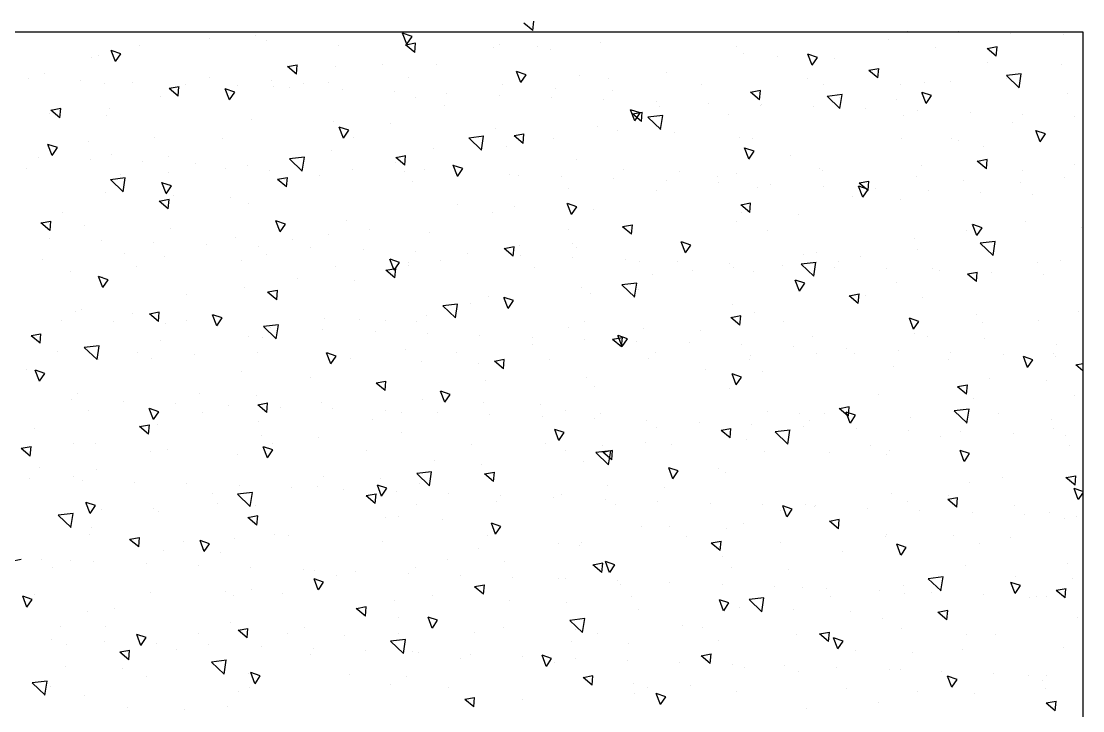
# Model space of a CAD drawing. Header units: metres. Extents: x 531689 to 532245, y 2673919 to 2674172.
# Drawn here: x 532012.807 to 532013.664, y 2674033.327 to 2674033.885 of the extents above; entities that cross this region are included whole.
import ezdxf

# ---------------------------------------------------------------- set-up
doc = ezdxf.new("R2010")
doc.units = ezdxf.units.M
doc.header["$MEASUREMENT"] = 0
doc.layers.add('IDT', color=7, linetype='Continuous')

# ---------------------------------------------------------------- blocks, each defined once
blk = doc.blocks.new('IDT')
at = {"layer": 'IDT', "color": 8}
for p, q in [((27.26703, 16.38292), (27.26703, 17.48292)), ((28.76703, 16.38292), (27.26703, 16.38292))]:
    blk.add_line(p, q, dxfattribs=at)
at = {"layer": 'IDT', "color": 8, "linetype": 'Continuous'}
for p, q in [((27.28853, 16.92397), (27.29649, 16.92544)), ((27.28923, 16.93141), (27.28856, 16.92381)), ((27.28923, 16.93141), (27.29653, 16.92528)), ((27.43168, 16.92476), (27.43168, 16.92476)), ((27.48992, 16.92959), (27.48992, 16.92959)), ((27.60816, 16.92646), (27.6039, 16.92014)), ((27.60821, 16.92644), (27.61162, 16.91755)), ((27.7589, 16.92842), (27.75823, 16.92083)), ((27.7589, 16.92842), (27.7662, 16.9223)), ((27.95808, 16.92815), (27.95808, 16.92815)), ((27.99243, 16.93038), (27.99243, 16.93038)), ((28.03833, 16.92876), (28.03833, 16.92876)), ((27.35439, 16.91782), (27.35439, 16.91782)), ((27.4003, 16.9162), (27.4003, 16.9162)), ((27.6039, 16.92014), (27.61158, 16.91757)), ((27.62889, 16.91782), (27.62889, 16.91782)), ((27.71929, 16.92264), (27.71929, 16.92264)), ((27.75821, 16.92098), (27.76617, 16.92245)), ((28.07334, 16.91917), (28.07334, 16.91917)), ((28.10524, 16.91883), (28.10349, 16.90753)), ((28.10519, 16.9188), (28.1155, 16.90891)), ((27.29697, 16.91381), (27.29697, 16.91381)), ((27.37284, 16.91246), (27.36858, 16.90614)), ((27.37289, 16.91243), (27.3763, 16.90354)), ((27.45779, 16.91343), (27.45779, 16.91343)), ((27.54694, 16.91578), (27.54694, 16.91578)), ((27.58377, 16.91087), (27.58377, 16.91087)), ((27.61861, 16.91306), (27.61861, 16.91306)), ((27.62967, 16.90925), (27.62967, 16.90925)), ((27.66337, 16.9108), (27.66271, 16.90321)), ((27.66337, 16.9108), (27.67067, 16.90468)), ((27.77943, 16.91269), (27.77943, 16.91269)), ((27.82577, 16.91035), (27.82577, 16.91035)), ((27.93558, 16.90957), (27.93132, 16.90325)), ((27.93563, 16.90954), (27.93904, 16.90065)), ((27.94025, 16.91231), (27.94025, 16.91231)), ((27.94867, 16.91569), (27.94867, 16.91569)), ((28.10107, 16.91194), (28.10107, 16.91194)), ((28.10343, 16.90754), (28.11549, 16.90894)), ((27.29654, 16.903), (27.29654, 16.903)), ((27.29937, 16.90696), (27.29937, 16.90696)), ((27.31064, 16.90313), (27.31064, 16.90313)), ((27.33882, 16.90146), (27.33882, 16.90146)), ((27.36858, 16.90614), (27.37626, 16.90356)), ((27.3811, 16.89991), (27.3811, 16.89991)), ((27.49658, 16.90002), (27.49658, 16.90002)), ((27.66268, 16.90336), (27.67064, 16.90483)), ((27.81314, 16.90392), (27.81314, 16.90392)), ((27.85905, 16.9023), (27.85905, 16.9023)), ((27.93132, 16.90325), (27.93899, 16.90067)), ((27.94102, 16.90137), (27.94102, 16.90137)), ((27.9605, 16.90199), (27.95875, 16.89069)), ((27.96045, 16.90197), (27.97076, 16.89207)), ((28.02298, 16.90342), (28.02298, 16.90342)), ((27.41462, 16.89798), (27.41462, 16.89798)), ((27.42338, 16.89837), (27.42338, 16.89837)), ((27.46565, 16.89682), (27.46565, 16.89682)), ((27.50793, 16.89528), (27.50793, 16.89528)), ((27.54001, 16.89618), (27.54001, 16.89618)), ((27.55021, 16.89373), (27.55021, 16.89373)), ((27.56784, 16.89318), (27.56718, 16.88559)), ((27.56784, 16.89318), (27.57514, 16.88706)), ((27.59249, 16.89219), (27.59249, 16.89219)), ((27.63476, 16.89065), (27.63476, 16.89065)), ((27.69345, 16.89256), (27.69345, 16.89256)), ((27.70026, 16.89556), (27.696, 16.88924)), ((27.70031, 16.89554), (27.70372, 16.88665)), ((27.9587, 16.8907), (27.97076, 16.89211)), ((28.04252, 16.89697), (28.04252, 16.89697)), ((28.08842, 16.89535), (28.08842, 16.89535)), ((27.36426, 16.88223), (27.36426, 16.88223)), ((27.40449, 16.88441), (27.40449, 16.88441)), ((27.45039, 16.88279), (27.45039, 16.88279)), ((27.56715, 16.88574), (27.57511, 16.88721)), ((27.67704, 16.8891), (27.67704, 16.8891)), ((27.696, 16.88924), (27.70367, 16.88667)), ((27.71932, 16.88756), (27.71932, 16.88756)), ((27.7616, 16.88601), (27.7616, 16.88601)), ((27.76938, 16.88923), (27.76938, 16.88923)), ((27.80387, 16.88447), (27.80387, 16.88447)), ((27.80871, 16.88358), (27.80871, 16.88358)), ((27.81577, 16.88515), (27.81402, 16.87386)), ((27.81572, 16.88513), (27.82603, 16.87524)), ((27.84615, 16.88292), (27.84615, 16.88292)), ((27.89066, 16.88562), (27.89066, 16.88562)), ((27.99876, 16.88228), (27.99876, 16.88228)), ((28.03682, 16.88275), (28.04478, 16.88422)), ((28.03751, 16.89019), (28.03685, 16.8826)), ((28.03752, 16.89019), (28.04481, 16.88407)), ((27.28231, 16.88018), (27.28231, 16.88018)), ((27.46494, 16.88155), (27.46067, 16.87524)), ((27.46068, 16.87524), (27.46835, 16.87266)), ((27.46498, 16.88153), (27.4684, 16.87264)), ((27.47231, 16.87556), (27.47165, 16.86797)), ((27.47232, 16.87556), (27.47961, 16.86943)), ((27.56113, 16.87476), (27.56113, 16.87476)), ((27.63386, 16.87746), (27.63386, 16.87746)), ((27.67976, 16.87584), (27.67976, 16.87584)), ((27.81396, 16.87387), (27.82603, 16.87527)), ((27.88843, 16.88138), (27.88843, 16.88138)), ((27.93071, 16.87984), (27.93071, 16.87984)), ((27.97298, 16.87829), (27.97298, 16.87829)), ((28.01526, 16.87675), (28.01526, 16.87675)), ((28.02767, 16.87866), (28.02341, 16.87235)), ((28.02772, 16.87864), (28.03113, 16.86975)), ((28.05754, 16.8752), (28.05754, 16.8752)), ((28.08754, 16.87815), (28.08754, 16.87815)), ((28.09982, 16.87366), (28.09982, 16.87366)), ((27.33757, 16.87018), (27.33757, 16.87018)), ((27.36073, 16.86972), (27.36073, 16.86972)), ((27.41335, 16.86493), (27.41335, 16.86493)), ((27.47162, 16.86812), (27.47958, 16.86959)), ((27.49839, 16.8698), (27.49839, 16.8698)), ((27.57417, 16.86456), (27.57417, 16.86456)), ((27.65921, 16.86943), (27.65921, 16.86943)), ((27.67104, 16.86831), (27.66928, 16.85702)), ((27.67099, 16.86829), (27.6813, 16.8584)), ((27.67639, 16.86578), (27.67639, 16.86578)), ((27.75835, 16.86782), (27.75835, 16.86782)), ((27.79235, 16.86466), (27.78809, 16.85834)), ((27.7924, 16.86464), (27.79581, 16.85574)), ((27.82003, 16.86905), (27.82003, 16.86905)), ((27.86323, 16.87051), (27.86323, 16.87051)), ((27.90914, 16.86889), (27.90914, 16.86889)), ((27.94129, 16.86513), (27.94925, 16.8666)), ((27.94199, 16.87257), (27.94132, 16.86498)), ((27.94199, 16.87257), (27.94929, 16.86645)), ((27.98085, 16.86868), (27.98085, 16.86868)), ((28.02341, 16.87235), (28.03108, 16.86977)), ((27.27111, 16.85633), (27.27111, 16.85633)), ((27.37678, 16.85793), (27.37612, 16.85034)), ((27.37679, 16.85793), (27.38408, 16.85181)), ((27.42882, 16.85696), (27.42882, 16.85696)), ((27.5901, 16.86277), (27.5901, 16.86277)), ((27.66923, 16.85703), (27.68129, 16.85843)), ((27.73498, 16.86418), (27.73498, 16.86418)), ((27.78809, 16.85834), (27.79576, 16.85577)), ((27.8958, 16.86381), (27.8958, 16.86381)), ((27.95522, 16.86036), (27.95522, 16.86036)), ((28.05662, 16.86343), (28.05662, 16.86343)), ((28.09261, 16.86356), (28.09261, 16.86356)), ((27.37609, 16.8505), (27.38405, 16.85197)), ((27.45458, 16.851), (27.45458, 16.851)), ((27.50048, 16.84938), (27.50048, 16.84938)), ((27.5263, 16.85148), (27.52455, 16.84018)), ((27.52625, 16.85145), (27.53656, 16.84156)), ((27.54407, 16.84798), (27.54407, 16.84798)), ((27.55703, 16.85065), (27.55277, 16.84434)), ((27.55708, 16.85063), (27.56049, 16.84174)), ((27.62603, 16.85003), (27.62603, 16.85003)), ((27.81948, 16.85582), (27.81948, 16.85582)), ((27.84576, 16.84751), (27.85373, 16.84898)), ((27.84646, 16.85495), (27.84579, 16.84736)), ((27.84646, 16.85495), (27.85376, 16.84883)), ((28.04885, 16.84887), (28.04885, 16.84887)), ((28.07048, 16.85138), (28.07048, 16.85138)), ((28.11976, 16.84776), (28.1155, 16.84145)), ((28.11981, 16.84774), (28.12323, 16.83885)), ((27.28126, 16.84031), (27.28059, 16.83272)), ((27.28126, 16.84031), (27.28856, 16.83419)), ((27.2965, 16.83916), (27.2965, 16.83916)), ((27.30467, 16.83885), (27.30467, 16.83885)), ((27.30969, 16.83974), (27.30969, 16.83974)), ((27.4705, 16.83937), (27.4705, 16.83937)), ((27.5245, 16.84019), (27.53656, 16.84159)), ((27.55277, 16.84434), (27.56044, 16.84176)), ((27.63132, 16.839), (27.63132, 16.839)), ((27.68395, 16.84405), (27.68395, 16.84405)), ((27.72985, 16.84243), (27.72985, 16.84243)), ((27.8229, 16.84256), (27.8229, 16.84256)), ((28.1155, 16.84145), (28.12318, 16.83887)), ((27.28056, 16.83288), (27.28852, 16.83434)), ((27.32171, 16.83665), (27.31745, 16.83033)), ((27.31745, 16.83033), (27.32512, 16.82776)), ((27.32176, 16.83663), (27.32517, 16.82773)), ((27.34695, 16.83731), (27.34695, 16.83731)), ((27.38157, 16.83464), (27.37982, 16.82334)), ((27.38152, 16.83462), (27.39183, 16.82472)), ((27.38923, 16.83576), (27.38923, 16.83576)), ((27.41082, 16.83631), (27.41082, 16.83631)), ((27.43151, 16.83422), (27.43151, 16.83422)), ((27.47378, 16.83267), (27.47378, 16.83267)), ((27.49371, 16.83223), (27.49371, 16.83223)), ((27.51606, 16.83113), (27.51606, 16.83113)), ((27.75024, 16.82989), (27.7582, 16.83136)), ((27.75093, 16.83733), (27.75026, 16.82974)), ((27.75093, 16.83733), (27.75823, 16.83121)), ((27.79214, 16.83862), (27.79214, 16.83862)), ((27.88444, 16.83376), (27.88018, 16.82744)), ((27.88449, 16.83374), (27.88791, 16.82484)), ((27.91332, 16.8371), (27.91332, 16.8371)), ((27.93816, 16.83358), (27.93816, 16.83358)), ((27.95296, 16.83825), (27.95296, 16.83825)), ((27.95923, 16.83548), (27.95923, 16.83548)), ((28.02012, 16.83562), (28.02012, 16.83562)), ((28.11378, 16.83787), (28.11378, 16.83787)), ((27.27529, 16.82454), (27.27529, 16.82454)), ((27.3212, 16.82292), (27.3212, 16.82292)), ((27.37976, 16.82335), (27.39182, 16.82476)), ((27.41176, 16.83018), (27.41176, 16.83018)), ((27.55834, 16.82959), (27.55834, 16.82959)), ((27.60062, 16.82804), (27.60062, 16.82804)), ((27.64019, 16.82936), (27.64019, 16.82936)), ((27.64289, 16.8265), (27.64289, 16.8265)), ((27.68517, 16.82495), (27.68517, 16.82495)), ((27.69059, 16.82476), (27.69059, 16.82476)), ((27.72745, 16.82341), (27.72745, 16.82341)), ((27.76973, 16.82186), (27.76973, 16.82186)), ((27.86957, 16.82241), (27.86957, 16.82241)), ((27.88018, 16.82744), (27.88786, 16.82487)), ((27.3614, 16.81443), (27.3614, 16.81443)), ((27.50467, 16.81759), (27.50467, 16.81759)), ((27.55057, 16.81597), (27.55057, 16.81597)), ((27.64912, 16.81975), (27.64486, 16.81344)), ((27.64486, 16.81344), (27.65254, 16.81086)), ((27.64917, 16.81973), (27.65259, 16.81084)), ((27.65471, 16.81227), (27.66267, 16.81374)), ((27.6554, 16.81971), (27.65474, 16.81212)), ((27.6554, 16.81971), (27.6627, 16.81358)), ((27.80584, 16.81578), (27.80584, 16.81578)), ((27.812, 16.82032), (27.812, 16.82032)), ((27.85428, 16.81878), (27.85428, 16.81878)), ((27.8878, 16.81783), (27.8878, 16.81783)), ((27.89656, 16.81723), (27.89656, 16.81723)), ((27.93884, 16.81569), (27.93884, 16.81569)), ((27.98112, 16.81414), (27.98112, 16.81414)), ((28.09894, 16.81546), (28.09894, 16.81546)), ((27.27944, 16.81238), (27.27944, 16.81238)), ((27.4138, 16.80575), (27.40954, 16.79943)), ((27.41385, 16.80573), (27.41727, 16.79683)), ((27.55827, 16.80696), (27.55827, 16.80696)), ((27.73404, 16.81064), (27.73404, 16.81064)), ((27.77994, 16.80902), (27.77994, 16.80902)), ((28.02339, 16.8126), (28.02339, 16.8126)), ((28.06567, 16.81105), (28.06567, 16.81105)), ((28.08467, 16.81036), (28.08467, 16.81036)), ((28.10795, 16.80951), (28.10795, 16.80951)), ((28.12438, 16.80928), (28.13234, 16.81075)), ((27.35028, 16.79611), (27.35028, 16.79611)), ((27.40954, 16.79943), (27.41722, 16.79686)), ((27.46091, 16.8029), (27.46091, 16.8029)), ((27.55918, 16.79465), (27.56714, 16.79612)), ((27.55987, 16.80209), (27.55921, 16.79449)), ((27.55987, 16.80209), (27.56717, 16.79596)), ((27.67353, 16.79798), (27.67353, 16.79798)), ((27.69028, 16.79595), (27.69028, 16.79595)), ((27.75548, 16.80003), (27.75548, 16.80003)), ((27.96341, 16.80369), (27.96341, 16.80369)), ((27.97654, 16.80286), (27.97228, 16.79654)), ((27.97228, 16.79654), (27.97995, 16.79396)), ((27.97659, 16.80283), (27.98, 16.79394)), ((28.00932, 16.80207), (28.00932, 16.80207)), ((28.02954, 16.7991), (28.02888, 16.79151)), ((28.02955, 16.7991), (28.03684, 16.79298)), ((27.32538, 16.79113), (27.32538, 16.79113)), ((27.37129, 16.78951), (27.37129, 16.78951)), ((27.42595, 16.78916), (27.42595, 16.78916)), ((27.42606, 16.79087), (27.42606, 16.79087)), ((27.5111, 16.79574), (27.5111, 16.79574)), ((27.58688, 16.79049), (27.58688, 16.79049)), ((27.67192, 16.79536), (27.67192, 16.79536)), ((27.74122, 16.78885), (27.73696, 16.78253)), ((27.74127, 16.78883), (27.74468, 16.77994)), ((27.7477, 16.79012), (27.7477, 16.79012)), ((27.83274, 16.79499), (27.83274, 16.79499)), ((27.90852, 16.78974), (27.90852, 16.78974)), ((27.91966, 16.789), (27.91966, 16.789)), ((27.95235, 16.79256), (27.95235, 16.79256)), ((27.99356, 16.79461), (27.99356, 16.79461)), ((28.02885, 16.79166), (28.03681, 16.79313)), ((28.06934, 16.78937), (28.06934, 16.78937)), ((27.46434, 16.78446), (27.46368, 16.77687)), ((27.46435, 16.78446), (27.47164, 16.77834)), ((27.54121, 16.78018), (27.54121, 16.78018)), ((27.55476, 16.78418), (27.55476, 16.78418)), ((27.60066, 16.78256), (27.60066, 16.78256)), ((27.62317, 16.78223), (27.62317, 16.78223)), ((27.73696, 16.78253), (27.74463, 16.77996)), ((27.93402, 16.78148), (27.93335, 16.77389)), ((27.93402, 16.78148), (27.94132, 16.77536)), ((28.06761, 16.78358), (28.06761, 16.78358)), ((28.08422, 16.78329), (28.08247, 16.77199)), ((28.08417, 16.78326), (28.09448, 16.77337)), ((27.27192, 16.77443), (27.27192, 16.77443)), ((27.28162, 16.77644), (27.28162, 16.77644)), ((27.29364, 16.77137), (27.29364, 16.77137)), ((27.3142, 16.77289), (27.3142, 16.77289)), ((27.35647, 16.77135), (27.35647, 16.77135)), ((27.46365, 16.77703), (27.47161, 16.77849)), ((27.5059, 16.77485), (27.50164, 16.76853)), ((27.50595, 16.77482), (27.50936, 16.76593)), ((27.78413, 16.77723), (27.78413, 16.77723)), ((27.82004, 16.77476), (27.82004, 16.77476)), ((27.83003, 16.77561), (27.83003, 16.77561)), ((27.93332, 16.77404), (27.94128, 16.77551)), ((28.0135, 16.77028), (28.0135, 16.77028)), ((28.06863, 16.77196), (28.06437, 16.76564)), ((28.06868, 16.77193), (28.07209, 16.76304)), ((28.08241, 16.772), (28.09447, 16.7734)), ((27.3224, 16.76568), (27.3224, 16.76568)), ((27.36881, 16.76684), (27.36815, 16.75925)), ((27.36882, 16.76684), (27.37611, 16.76072)), ((27.39875, 16.7698), (27.39875, 16.7698)), ((27.40889, 16.76239), (27.40889, 16.76239)), ((27.44103, 16.76826), (27.44103, 16.76826)), ((27.48322, 16.76531), (27.48322, 16.76531)), ((27.48331, 16.76671), (27.48331, 16.76671)), ((27.49085, 16.76443), (27.49085, 16.76443)), ((27.50164, 16.76853), (27.50931, 16.76595)), ((27.511, 16.76949), (27.511, 16.76949)), ((27.52558, 16.76517), (27.52558, 16.76517)), ((27.56786, 16.76362), (27.56786, 16.76362)), ((27.61014, 16.76208), (27.61014, 16.76208)), ((27.64404, 16.76493), (27.64404, 16.76493)), ((27.74037, 16.76254), (27.74037, 16.76254)), ((27.80486, 16.76456), (27.80486, 16.76456)), ((27.83849, 16.76386), (27.83782, 16.75627)), ((27.83849, 16.76386), (27.84579, 16.75774)), ((27.9353, 16.76578), (27.9353, 16.76578)), ((27.93948, 16.76645), (27.93773, 16.75515)), ((27.93943, 16.76643), (27.94974, 16.75653)), ((27.96567, 16.76418), (27.96567, 16.76418)), ((28.01725, 16.76783), (28.01725, 16.76783)), ((28.05941, 16.76866), (28.05941, 16.76866)), ((28.06437, 16.76564), (28.07205, 16.76306)), ((27.27058, 16.76084), (27.26703, 16.75559)), ((27.26703, 16.75428), (27.27399, 16.75195)), ((27.27063, 16.76082), (27.27404, 16.75193)), ((27.36812, 16.7594), (27.37608, 16.76087)), ((27.37547, 16.75772), (27.37547, 16.75772)), ((27.42138, 16.7561), (27.42138, 16.7561)), ((27.65242, 16.76054), (27.65242, 16.76054)), ((27.68772, 16.75696), (27.68772, 16.75696)), ((27.69469, 16.75899), (27.69469, 16.75899)), ((27.73697, 16.75745), (27.73697, 16.75745)), ((27.77925, 16.7559), (27.77925, 16.7559)), ((27.82153, 16.75436), (27.82153, 16.75436)), ((27.83331, 16.75795), (27.82905, 16.75163)), ((27.83336, 16.75793), (27.83677, 16.74904)), ((27.83779, 16.75642), (27.84576, 16.75789)), ((27.93768, 16.75516), (27.94974, 16.75657)), ((27.96975, 16.75559), (27.96975, 16.75559)), ((27.27329, 16.74922), (27.27262, 16.74163)), ((27.27329, 16.74922), (27.28059, 16.7431)), ((27.27658, 16.74459), (27.27658, 16.74459)), ((27.35853, 16.74664), (27.35853, 16.74664)), ((27.60485, 16.75077), (27.60485, 16.75077)), ((27.65075, 16.74915), (27.65075, 16.74915)), ((27.74296, 16.74624), (27.74229, 16.73865)), ((27.74296, 16.74624), (27.75026, 16.74011)), ((27.79475, 16.74961), (27.793, 16.73832)), ((27.7947, 16.74959), (27.80501, 16.7397)), ((27.80298, 16.74798), (27.80298, 16.74798)), ((27.82905, 16.75163), (27.83673, 16.74906)), ((27.8638, 16.75281), (27.8638, 16.75281)), ((27.88493, 16.75003), (27.88493, 16.75003)), ((27.90608, 16.75127), (27.90608, 16.75127)), ((27.94836, 16.74972), (27.94836, 16.74972)), ((27.99064, 16.74818), (27.99064, 16.74818)), ((28.03291, 16.74664), (28.03291, 16.74664)), ((28.07519, 16.74509), (28.07519, 16.74509)), ((27.27259, 16.74178), (27.28055, 16.74325)), ((27.33171, 16.74303), (27.33171, 16.74303)), ((27.55541, 16.73917), (27.55541, 16.73917)), ((27.56109, 16.73608), (27.56109, 16.73608)), ((27.59799, 16.74395), (27.59373, 16.73763)), ((27.59373, 16.73763), (27.60141, 16.73505)), ((27.59804, 16.74392), (27.60145, 16.73503)), ((27.74227, 16.7388), (27.75023, 16.74027)), ((27.79294, 16.73833), (27.805, 16.73973)), ((27.83422, 16.74382), (27.83422, 16.74382)), ((27.88012, 16.7422), (27.88012, 16.7422)), ((28.06359, 16.73687), (28.06359, 16.73687)), ((28.08181, 16.74256), (28.08181, 16.74256)), ((28.11747, 16.74355), (28.11747, 16.74355)), ((27.36267, 16.72994), (27.35841, 16.72362)), ((27.36272, 16.72992), (27.36613, 16.72103)), ((27.64743, 16.72862), (27.64677, 16.72102)), ((27.64743, 16.72862), (27.65473, 16.72249)), ((27.65002, 16.73277), (27.64826, 16.72148)), ((27.64996, 16.73275), (27.66027, 16.72286)), ((27.67066, 16.73019), (27.67066, 16.73019)), ((27.75262, 16.73223), (27.75262, 16.73223)), ((27.79046, 16.72913), (27.79046, 16.72913)), ((28.1095, 16.73525), (28.1095, 16.73525)), ((27.35841, 16.72362), (27.36608, 16.72105)), ((27.363, 16.72205), (27.363, 16.72205)), ((27.42309, 16.72137), (27.42309, 16.72137)), ((27.42556, 16.72431), (27.42556, 16.72431)), ((27.47147, 16.72269), (27.47147, 16.72269)), ((27.52382, 16.72167), (27.52382, 16.72167)), ((27.64674, 16.72118), (27.6547, 16.72265)), ((27.64821, 16.72149), (27.66027, 16.72289)), ((27.68463, 16.7213), (27.68463, 16.7213)), ((27.84545, 16.72092), (27.84545, 16.72092)), ((27.92541, 16.72705), (27.92114, 16.72073)), ((27.92115, 16.72073), (27.92882, 16.71816)), ((27.92545, 16.72703), (27.92887, 16.71814)), ((27.94949, 16.72477), (27.94949, 16.72477)), ((28.00627, 16.72055), (28.00627, 16.72055)), ((28.01984, 16.72218), (28.01984, 16.72218)), ((28.11641, 16.71819), (28.12437, 16.71966)), ((28.1171, 16.72563), (28.11644, 16.71804)), ((28.11711, 16.72563), (28.1244, 16.71951)), ((27.27795, 16.71718), (27.27795, 16.71718)), ((27.43877, 16.7168), (27.43877, 16.7168)), ((27.50528, 16.71594), (27.50353, 16.70464)), ((27.50523, 16.71591), (27.51554, 16.70602)), ((27.53835, 16.71239), (27.53835, 16.71239)), ((27.5519, 16.71099), (27.55124, 16.7034)), ((27.55191, 16.71099), (27.5592, 16.70487)), ((27.59959, 16.71643), (27.59959, 16.71643)), ((27.6203, 16.71444), (27.6203, 16.71444)), ((27.65494, 16.71736), (27.65494, 16.71736)), ((27.69009, 16.71304), (27.68582, 16.70673)), ((27.69013, 16.71302), (27.69355, 16.70413)), ((27.70084, 16.71574), (27.70084, 16.71574)), ((27.76041, 16.71605), (27.76041, 16.71605)), ((27.88431, 16.71041), (27.88431, 16.71041)), ((27.92123, 16.71568), (27.92123, 16.71568)), ((28.06475, 16.71579), (28.06475, 16.71579)), ((28.08205, 16.71531), (28.08205, 16.71531)), ((27.28086, 16.70923), (27.28086, 16.70923)), ((27.29077, 16.70357), (27.29077, 16.70357)), ((27.32314, 16.70768), (27.32314, 16.70768)), ((27.36542, 16.70614), (27.36542, 16.70614)), ((27.3818, 16.70962), (27.3818, 16.70962)), ((27.40769, 16.70459), (27.40769, 16.70459)), ((27.44997, 16.70305), (27.44997, 16.70305)), ((27.50347, 16.70465), (27.51554, 16.70605)), ((27.55121, 16.70356), (27.55917, 16.70502)), ((27.61118, 16.70267), (27.61118, 16.70267)), ((27.68582, 16.70673), (27.6935, 16.70415)), ((27.81717, 16.70697), (27.81717, 16.70697)), ((27.93022, 16.70879), (27.93022, 16.70879)), ((28.02088, 16.70057), (28.02884, 16.70204)), ((28.02157, 16.70801), (28.02091, 16.70042)), ((28.02158, 16.70801), (28.02887, 16.70189)), ((28.11368, 16.70346), (28.11368, 16.70346)), ((27.29218, 16.69623), (27.29218, 16.69623)), ((27.36055, 16.6991), (27.3588, 16.68781)), ((27.3605, 16.69908), (27.37081, 16.68918)), ((27.40603, 16.69459), (27.40603, 16.69459)), ((27.45476, 16.69904), (27.4505, 16.69272)), ((27.45481, 16.69902), (27.45823, 16.69012)), ((27.45637, 16.69337), (27.45571, 16.68578)), ((27.45638, 16.69337), (27.46367, 16.68725)), ((27.48799, 16.69664), (27.48799, 16.69664)), ((27.49225, 16.70151), (27.49225, 16.70151)), ((27.53453, 16.69996), (27.53453, 16.69996)), ((27.5768, 16.69842), (27.5768, 16.69842)), ((27.61908, 16.69687), (27.61908, 16.69687)), ((27.66136, 16.69533), (27.66136, 16.69533)), ((27.70364, 16.69378), (27.70364, 16.69378)), ((27.84055, 16.69572), (27.84055, 16.69572)), ((27.93243, 16.69799), (27.93243, 16.69799)), ((28.0175, 16.69615), (28.01324, 16.68983)), ((28.01439, 16.70003), (28.01439, 16.70003)), ((28.01755, 16.69613), (28.02096, 16.68723)), ((27.33511, 16.69162), (27.33511, 16.69162)), ((27.35874, 16.68781), (27.3708, 16.68922)), ((27.4505, 16.69272), (27.45818, 16.69015)), ((27.45568, 16.68593), (27.46364, 16.6874)), ((27.47565, 16.6909), (27.47565, 16.6909)), ((27.49593, 16.69124), (27.49593, 16.69124)), ((27.52156, 16.68928), (27.52156, 16.68928)), ((27.65675, 16.69087), (27.65675, 16.69087)), ((27.68486, 16.68917), (27.68486, 16.68917)), ((27.74591, 16.69224), (27.74591, 16.69224)), ((27.78819, 16.6907), (27.78819, 16.6907)), ((27.81757, 16.69049), (27.81757, 16.69049)), ((27.83047, 16.68915), (27.83047, 16.68915)), ((27.87275, 16.68761), (27.87275, 16.68761)), ((27.91502, 16.68606), (27.91502, 16.68606)), ((27.92605, 16.69039), (27.92538, 16.6828)), ((27.92605, 16.69039), (27.93335, 16.68427)), ((27.9573, 16.68452), (27.9573, 16.68452)), ((27.97839, 16.69012), (27.97839, 16.69012)), ((28.01324, 16.68983), (28.02091, 16.68726)), ((28.06993, 16.68877), (28.06993, 16.68877)), ((27.27371, 16.67679), (27.27371, 16.67679)), ((27.35567, 16.67884), (27.35567, 16.67884)), ((27.43189, 16.67621), (27.43189, 16.67621)), ((27.70503, 16.68395), (27.70503, 16.68395)), ((27.75093, 16.68233), (27.75093, 16.68233)), ((27.78218, 16.68214), (27.77792, 16.67583)), ((27.78223, 16.68212), (27.78564, 16.67323)), ((27.80011, 16.68019), (27.80011, 16.68019)), ((27.88207, 16.68224), (27.88207, 16.68224)), ((27.92535, 16.68295), (27.93331, 16.68442)), ((27.9344, 16.677), (27.9344, 16.677)), ((27.99958, 16.68297), (27.99958, 16.68297)), ((28.04186, 16.68143), (28.04186, 16.68143)), ((28.08413, 16.67989), (28.08413, 16.67989)), ((27.36015, 16.66831), (27.36811, 16.66978)), ((27.36085, 16.67575), (27.36018, 16.66816)), ((27.36085, 16.67575), (27.36815, 16.66963)), ((27.54686, 16.66814), (27.5426, 16.66182)), ((27.54691, 16.66812), (27.55032, 16.65922)), ((27.55254, 16.67137), (27.55254, 16.67137)), ((27.66127, 16.66926), (27.66127, 16.66926)), ((27.77792, 16.67583), (27.78559, 16.67325)), ((27.83052, 16.67277), (27.82985, 16.66518)), ((27.83052, 16.67277), (27.83782, 16.66664)), ((27.98031, 16.67538), (27.98031, 16.67538)), ((28.07894, 16.67477), (28.07894, 16.67477)), ((27.29637, 16.66444), (27.29637, 16.66444)), ((27.34227, 16.66282), (27.34227, 16.66282)), ((27.5426, 16.66182), (27.55027, 16.65925)), ((27.6678, 16.66239), (27.6678, 16.66239)), ((27.74975, 16.66444), (27.74975, 16.66444)), ((27.82983, 16.66533), (27.83779, 16.6668)), ((27.89064, 16.66231), (27.89064, 16.66231)), ((28.10959, 16.66525), (28.10533, 16.65893)), ((28.10533, 16.65893), (28.11301, 16.65636)), ((28.10964, 16.66523), (28.11306, 16.65633)), ((27.26703, 16.65669), (27.27262, 16.65201)), ((27.26703, 16.65114), (27.27258, 16.65216)), ((27.31154, 16.65413), (27.30728, 16.64782)), ((27.31159, 16.65411), (27.315, 16.64522)), ((27.42022, 16.65357), (27.42022, 16.65357)), ((27.52574, 16.65749), (27.52574, 16.65749)), ((27.57165, 16.65587), (27.57165, 16.65587)), ((27.73499, 16.65514), (27.73433, 16.64755)), ((27.73499, 16.65514), (27.74229, 16.64902)), ((27.75512, 16.65054), (27.75512, 16.65054)), ((27.87427, 16.65124), (27.87001, 16.64493)), ((27.87432, 16.65122), (27.87774, 16.64233)), ((27.94663, 16.65697), (27.94663, 16.65697)), ((28.12002, 16.65536), (28.12002, 16.65536)), ((27.28899, 16.64508), (27.28899, 16.64508)), ((27.29067, 16.64311), (27.29067, 16.64311)), ((27.30728, 16.64782), (27.31495, 16.64524)), ((27.33127, 16.64353), (27.33127, 16.64353)), ((27.37355, 16.64199), (27.37355, 16.64199)), ((27.37571, 16.64798), (27.37571, 16.64798)), ((27.45149, 16.64274), (27.45149, 16.64274)), ((27.48199, 16.6428), (27.48199, 16.6428)), ((27.53548, 16.64459), (27.53548, 16.64459)), ((27.53653, 16.64761), (27.53653, 16.64761)), ((27.61231, 16.64236), (27.61231, 16.64236)), ((27.61744, 16.64664), (27.61744, 16.64664)), ((27.69735, 16.64723), (27.69735, 16.64723)), ((27.7343, 16.64771), (27.74226, 16.64917)), ((27.77312, 16.64199), (27.77312, 16.64199)), ((27.80102, 16.64892), (27.80102, 16.64892)), ((27.85817, 16.64686), (27.85817, 16.64686)), ((27.87001, 16.64493), (27.87769, 16.64235)), ((27.93394, 16.64162), (27.93394, 16.64162)), ((27.98449, 16.64359), (27.98449, 16.64359)), ((28.01899, 16.64648), (28.01899, 16.64648)), ((28.0304, 16.64197), (28.0304, 16.64197)), ((28.0632, 16.64775), (28.06145, 16.63645)), ((28.06188, 16.64799), (28.06188, 16.64799)), ((28.06315, 16.64772), (28.07346, 16.63783)), ((27.28791, 16.63578), (27.28791, 16.63578)), ((27.41582, 16.64045), (27.41582, 16.64045)), ((27.4581, 16.6389), (27.4581, 16.6389)), ((27.50038, 16.63736), (27.50038, 16.63736)), ((27.54266, 16.63581), (27.54266, 16.63581)), ((27.58493, 16.63427), (27.58493, 16.63427)), ((27.63895, 16.63724), (27.63469, 16.63092)), ((27.63946, 16.63752), (27.6388, 16.62993)), ((27.639, 16.63722), (27.64241, 16.62832)), ((27.63946, 16.63752), (27.64676, 16.6314)), ((27.71136, 16.63585), (27.71136, 16.63585)), ((27.81431, 16.63917), (27.81431, 16.63917)), ((28.06139, 16.63646), (28.07345, 16.63786)), ((28.09476, 16.64124), (28.09476, 16.64124)), ((28.10913, 16.63454), (28.10847, 16.62695)), ((28.10914, 16.63454), (28.11643, 16.62842)), ((27.34646, 16.63103), (27.34646, 16.63103)), ((27.39236, 16.62941), (27.39236, 16.62941)), ((27.40317, 16.6268), (27.40317, 16.6268)), ((27.48512, 16.62884), (27.48512, 16.62884)), ((27.62721, 16.63272), (27.62721, 16.63272)), ((27.63469, 16.63092), (27.64237, 16.62835)), ((27.63877, 16.63009), (27.64673, 16.63155)), ((27.66949, 16.63118), (27.66949, 16.63118)), ((27.71177, 16.62964), (27.71177, 16.62964)), ((27.75404, 16.62809), (27.75404, 16.62809)), ((27.79632, 16.62655), (27.79632, 16.62655)), ((27.8386, 16.625), (27.8386, 16.625)), ((27.91846, 16.63091), (27.91671, 16.61962)), ((27.91841, 16.63089), (27.92872, 16.62099)), ((27.92957, 16.63019), (27.92957, 16.63019)), ((27.94073, 16.6289), (27.94073, 16.6289)), ((28.01152, 16.63224), (28.01152, 16.63224)), ((28.10844, 16.6271), (28.1164, 16.62857)), ((27.3027, 16.61634), (27.3027, 16.61634)), ((27.34783, 16.61755), (27.34783, 16.61755)), ((27.40363, 16.62323), (27.39937, 16.61691)), ((27.39937, 16.61692), (27.40705, 16.61434)), ((27.40368, 16.62321), (27.40709, 16.61432)), ((27.50864, 16.61718), (27.50864, 16.61718)), ((27.54393, 16.6199), (27.54327, 16.61231)), ((27.54394, 16.6199), (27.55123, 16.61378)), ((27.57583, 16.62408), (27.57583, 16.62408)), ((27.62174, 16.62246), (27.62174, 16.62246)), ((27.66946, 16.6168), (27.66946, 16.6168)), ((27.68199, 16.62137), (27.68199, 16.62137)), ((27.80521, 16.61713), (27.80521, 16.61713)), ((27.83028, 16.61643), (27.83028, 16.61643)), ((27.88088, 16.62346), (27.88088, 16.62346)), ((27.91666, 16.61962), (27.92872, 16.62103)), ((27.92315, 16.62191), (27.92315, 16.62191)), ((27.96637, 16.62034), (27.96211, 16.61402)), ((27.96543, 16.62037), (27.96543, 16.62037)), ((27.96642, 16.62032), (27.96983, 16.61143)), ((27.9911, 16.61605), (27.9911, 16.61605)), ((28.00771, 16.61883), (28.00771, 16.61883)), ((28.0136, 16.61692), (28.01294, 16.60933)), ((28.01361, 16.61692), (28.0209, 16.61079)), ((28.04999, 16.61728), (28.04999, 16.61728)), ((27.27085, 16.609), (27.27085, 16.609)), ((27.3528, 16.61105), (27.3528, 16.61105)), ((27.53208, 16.60939), (27.53208, 16.60939)), ((27.54324, 16.61246), (27.5512, 16.61393)), ((27.77373, 16.61407), (27.77198, 16.60278)), ((27.77368, 16.61405), (27.78399, 16.60416)), ((27.79725, 16.61239), (27.79725, 16.61239)), ((27.85111, 16.61551), (27.85111, 16.61551)), ((27.87921, 16.61444), (27.87921, 16.61444)), ((27.96211, 16.61402), (27.96978, 16.61145)), ((28.01291, 16.60948), (28.02087, 16.61095)), ((28.03458, 16.61018), (28.03458, 16.61018)), ((28.08049, 16.60856), (28.08049, 16.60856)), ((28.09226, 16.61574), (28.09226, 16.61574)), ((27.4484, 16.60228), (27.44774, 16.59469)), ((27.44841, 16.60228), (27.4557, 16.59616)), ((27.54968, 16.60358), (27.54968, 16.60358)), ((27.73105, 16.60634), (27.72679, 16.60002)), ((27.72679, 16.60002), (27.73446, 16.59744)), ((27.7311, 16.60631), (27.73451, 16.59742)), ((27.76145, 16.60244), (27.76145, 16.60244)), ((27.77192, 16.60279), (27.78398, 16.60419)), ((27.91808, 16.5993), (27.91741, 16.5917)), ((27.91808, 16.5993), (27.92538, 16.59317)), ((28.07608, 16.60697), (28.07608, 16.60697)), ((27.39655, 16.59762), (27.39655, 16.59762)), ((27.44245, 16.596), (27.44245, 16.596)), ((27.44771, 16.59484), (27.45567, 16.59631)), ((27.49573, 16.59233), (27.49146, 16.58601)), ((27.49577, 16.59231), (27.49919, 16.58342)), ((27.62592, 16.59067), (27.62592, 16.59067)), ((27.62899, 16.59724), (27.62724, 16.58594)), ((27.62894, 16.59721), (27.63925, 16.58732)), ((27.66493, 16.5946), (27.66493, 16.5946)), ((27.74689, 16.59664), (27.74689, 16.59664)), ((27.91738, 16.59186), (27.92534, 16.59333)), ((27.99082, 16.59549), (27.99082, 16.59549)), ((27.35288, 16.58466), (27.35221, 16.57707)), ((27.35279, 16.58293), (27.35279, 16.58293)), ((27.35288, 16.58466), (27.36018, 16.57854)), ((27.41736, 16.58578), (27.41736, 16.58578)), ((27.49147, 16.58601), (27.49914, 16.58344)), ((27.62719, 16.58595), (27.63925, 16.58735)), ((27.67183, 16.58905), (27.67183, 16.58905)), ((27.82255, 16.58167), (27.82188, 16.57408)), ((27.82255, 16.58167), (27.82985, 16.57555)), ((27.8553, 16.58372), (27.8553, 16.58372)), ((27.9012, 16.5821), (27.9012, 16.5821)), ((27.94376, 16.58917), (27.94376, 16.58917)), ((28.05846, 16.58944), (28.0542, 16.58312)), ((28.0542, 16.58312), (28.06188, 16.58055)), ((28.05851, 16.58942), (28.06192, 16.58053)), ((27.29851, 16.57912), (27.29851, 16.57912)), ((27.34079, 16.57757), (27.34079, 16.57757)), ((27.35218, 16.57722), (27.36014, 16.57869)), ((27.38307, 16.57603), (27.38307, 16.57603)), ((27.38842, 16.57392), (27.38842, 16.57392)), ((27.42535, 16.57448), (27.42535, 16.57448)), ((27.48426, 16.5804), (27.48251, 16.5691)), ((27.48421, 16.58037), (27.49452, 16.57048)), ((27.53262, 16.5768), (27.53262, 16.5768)), ((27.54924, 16.57354), (27.54924, 16.57354)), ((27.58217, 16.57598), (27.58217, 16.57598)), ((27.61457, 16.57885), (27.61457, 16.57885)), ((27.71006, 16.57317), (27.71006, 16.57317)), ((27.82314, 16.57544), (27.81888, 16.56912)), ((27.82186, 16.57424), (27.82982, 16.5757)), ((27.82319, 16.57541), (27.8266, 16.56652)), ((28.05902, 16.58019), (28.05902, 16.58019)), ((28.08467, 16.57677), (28.08467, 16.57677)), ((27.28504, 16.56798), (27.28504, 16.56798)), ((27.30338, 16.56905), (27.30338, 16.56905)), ((27.4642, 16.56867), (27.4642, 16.56867)), ((27.46762, 16.57294), (27.46762, 16.57294)), ((27.48245, 16.56911), (27.49451, 16.57051)), ((27.5099, 16.5714), (27.5099, 16.5714)), ((27.55218, 16.56985), (27.55218, 16.56985)), ((27.59446, 16.56831), (27.59446, 16.56831)), ((27.62502, 16.5683), (27.62502, 16.5683)), ((27.63673, 16.56676), (27.63673, 16.56676)), ((27.67901, 16.56522), (27.67901, 16.56522)), ((27.78584, 16.56793), (27.78584, 16.56793)), ((27.81144, 16.57138), (27.81144, 16.57138)), ((27.81154, 16.56903), (27.81154, 16.56903)), ((27.81888, 16.56912), (27.82655, 16.56654)), ((27.87088, 16.57279), (27.87088, 16.57279)), ((27.94666, 16.56755), (27.94666, 16.56755)), ((28.00866, 16.56444), (28.00866, 16.56444)), ((28.0317, 16.57242), (28.0317, 16.57242)), ((28.10748, 16.56718), (28.10748, 16.56718)), ((27.33953, 16.56356), (27.33777, 16.55227)), ((27.33947, 16.56354), (27.34978, 16.55364)), ((27.4003, 16.559), (27.4003, 16.559)), ((27.44664, 16.56421), (27.44664, 16.56421)), ((27.48226, 16.56105), (27.48226, 16.56105)), ((27.49254, 16.56259), (27.49254, 16.56259)), ((27.58782, 16.56143), (27.58356, 16.55511)), ((27.58787, 16.56141), (27.59128, 16.55252)), ((27.67601, 16.55726), (27.67601, 16.55726)), ((27.72129, 16.56367), (27.72129, 16.56367)), ((27.72633, 16.55661), (27.73429, 16.55808)), ((27.72702, 16.56405), (27.72636, 16.55646)), ((27.72702, 16.56405), (27.73432, 16.55793)), ((27.76357, 16.56213), (27.76357, 16.56213)), ((27.80584, 16.56059), (27.80584, 16.56059)), ((27.84812, 16.55904), (27.84812, 16.55904)), ((27.8904, 16.5575), (27.8904, 16.5575)), ((27.9267, 16.5624), (27.9267, 16.5624)), ((27.93268, 16.55595), (27.93268, 16.55595)), ((28.04091, 16.56208), (28.04091, 16.56208)), ((27.33772, 16.55227), (27.34978, 16.55368)), ((27.3525, 16.54742), (27.34824, 16.54111)), ((27.35255, 16.5474), (27.35596, 16.53851)), ((27.40288, 16.54952), (27.40288, 16.54952)), ((27.58356, 16.55511), (27.59123, 16.55254)), ((27.67913, 16.55358), (27.67913, 16.55358)), ((27.72192, 16.55564), (27.72192, 16.55564)), ((27.90539, 16.55031), (27.90539, 16.55031)), ((27.95129, 16.54869), (27.95129, 16.54869)), ((27.97495, 16.55441), (27.97495, 16.55441)), ((28.01723, 16.55286), (28.01723, 16.55286)), ((28.05951, 16.55132), (28.05951, 16.55132)), ((28.10179, 16.54977), (28.10179, 16.54977)), ((27.26798, 16.5412), (27.26798, 16.5412)), ((27.34824, 16.54111), (27.35591, 16.53853)), ((27.34994, 16.54325), (27.34994, 16.54325)), ((27.36054, 16.54349), (27.36054, 16.54349)), ((27.52136, 16.54311), (27.52136, 16.54311)), ((27.6308, 16.53899), (27.63876, 16.54046)), ((27.63149, 16.54643), (27.63083, 16.53884)), ((27.63149, 16.54643), (27.63879, 16.54031)), ((27.63226, 16.54257), (27.63226, 16.54257)), ((27.68218, 16.54274), (27.68218, 16.54274)), ((27.79439, 16.5446), (27.79439, 16.5446)), ((27.84299, 16.54236), (27.84299, 16.54236)), ((27.87634, 16.54665), (27.87634, 16.54665)), ((27.91523, 16.54453), (27.91097, 16.53822)), ((27.91528, 16.54451), (27.9187, 16.53562)), ((28.00381, 16.54199), (28.00381, 16.54199)), ((28.07321, 16.53918), (28.07321, 16.53918)), ((28.10116, 16.54345), (28.1005, 16.53586)), ((28.10117, 16.54345), (28.10846, 16.53732)), ((27.26736, 16.53775), (27.26736, 16.53775)), ((27.31326, 16.53613), (27.31326, 16.53613)), ((27.49673, 16.5308), (27.49673, 16.5308)), ((27.54681, 16.53578), (27.54681, 16.53578)), ((27.67991, 16.53053), (27.67565, 16.52421)), ((27.67996, 16.53051), (27.68338, 16.52161)), ((27.86163, 16.53562), (27.86163, 16.53562)), ((27.91097, 16.53822), (27.91865, 16.53564)), ((28.10047, 16.53601), (28.10843, 16.53748)), ((27.53527, 16.52137), (27.54323, 16.52284)), ((27.53596, 16.52881), (27.5353, 16.52122)), ((27.53597, 16.52881), (27.54326, 16.52269)), ((27.54263, 16.52918), (27.54263, 16.52918)), ((27.66207, 16.5268), (27.66207, 16.5268)), ((27.67565, 16.52421), (27.68333, 16.52164)), ((27.7261, 16.52385), (27.7261, 16.52385)), ((27.74402, 16.52885), (27.74402, 16.52885)), ((27.77201, 16.52223), (27.77201, 16.52223)), ((28.00564, 16.52583), (28.00497, 16.51823)), ((28.00564, 16.52582), (28.01294, 16.5197)), ((28.091, 16.52867), (28.091, 16.52867)), ((27.30746, 16.51391), (27.30746, 16.51391)), ((27.4145, 16.51798), (27.4145, 16.51798)), ((27.44459, 16.51652), (27.44033, 16.51021)), ((27.44464, 16.5165), (27.44806, 16.50761)), ((27.45297, 16.51611), (27.45297, 16.51611)), ((27.9409, 16.52138), (27.9409, 16.52138)), ((27.95548, 16.5169), (27.95548, 16.5169)), ((28.00138, 16.51528), (28.00138, 16.51528)), ((28.00733, 16.51363), (28.00307, 16.50732)), ((28.00494, 16.51839), (28.0129, 16.51986)), ((28.00738, 16.51361), (28.01079, 16.50472)), ((27.34973, 16.51237), (27.34973, 16.51237)), ((27.39201, 16.51082), (27.39201, 16.51082)), ((27.43429, 16.50928), (27.43429, 16.50928)), ((27.43974, 16.50375), (27.4477, 16.50522)), ((27.44043, 16.51119), (27.43977, 16.5036)), ((27.44033, 16.51021), (27.44801, 16.50763)), ((27.44044, 16.51119), (27.44773, 16.50506)), ((27.47657, 16.50773), (27.47657, 16.50773)), ((27.51884, 16.50619), (27.51884, 16.50619)), ((27.52975, 16.509), (27.52975, 16.509)), ((27.56112, 16.50464), (27.56112, 16.50464)), ((27.61171, 16.51105), (27.61171, 16.51105)), ((27.68235, 16.50916), (27.68235, 16.50916)), ((27.91011, 16.5082), (27.90944, 16.50061)), ((27.91011, 16.5082), (27.91741, 16.50208)), ((28.00307, 16.50732), (28.01074, 16.50474)), ((28.04218, 16.51221), (28.04042, 16.50091)), ((28.04212, 16.51218), (28.05243, 16.50229)), ((28.05615, 16.5124), (28.05615, 16.5124)), ((27.28218, 16.50019), (27.28218, 16.50019)), ((27.31745, 16.50434), (27.31745, 16.50434)), ((27.36335, 16.50272), (27.36335, 16.50272)), ((27.40114, 16.49985), (27.40114, 16.49985)), ((27.54682, 16.49739), (27.54682, 16.49739)), ((27.56196, 16.49948), (27.56196, 16.49948)), ((27.6034, 16.5031), (27.6034, 16.5031)), ((27.64568, 16.50156), (27.64568, 16.50156)), ((27.68795, 16.50001), (27.68795, 16.50001)), ((27.72277, 16.4991), (27.72277, 16.4991)), ((27.73023, 16.49847), (27.73023, 16.49847)), ((27.77201, 16.49963), (27.76775, 16.49331)), ((27.77206, 16.49961), (27.77547, 16.49071)), ((27.77251, 16.49692), (27.77251, 16.49692)), ((27.80858, 16.50358), (27.80858, 16.50358)), ((27.88359, 16.49873), (27.88359, 16.49873)), ((27.90941, 16.50077), (27.91738, 16.50223)), ((27.91172, 16.50221), (27.91172, 16.50221)), ((28.00579, 16.49665), (28.00579, 16.49665)), ((28.04037, 16.50092), (28.05243, 16.50232)), ((28.04441, 16.49836), (28.04441, 16.49836)), ((27.27369, 16.48965), (27.27369, 16.48965)), ((27.31609, 16.49498), (27.31609, 16.49498)), ((27.34421, 16.48613), (27.35217, 16.4876)), ((27.34491, 16.49357), (27.34424, 16.48597)), ((27.34491, 16.49357), (27.35221, 16.48744)), ((27.39744, 16.49121), (27.39744, 16.49121)), ((27.47691, 16.49461), (27.47691, 16.49461)), ((27.47939, 16.49325), (27.47939, 16.49325)), ((27.59273, 16.49577), (27.59273, 16.49577)), ((27.63773, 16.49424), (27.63773, 16.49424)), ((27.76775, 16.49331), (27.77542, 16.49074)), ((27.77619, 16.49044), (27.77619, 16.49044)), ((27.79855, 16.49386), (27.79855, 16.49386)), ((27.81458, 16.49058), (27.81391, 16.48299)), ((27.81458, 16.49058), (27.82188, 16.48446)), ((27.81479, 16.49538), (27.81479, 16.49538)), ((27.8221, 16.48882), (27.8221, 16.48882)), ((27.85706, 16.49383), (27.85706, 16.49383)), ((27.89744, 16.49537), (27.89569, 16.48408)), ((27.89739, 16.49535), (27.9077, 16.48545)), ((27.89934, 16.49229), (27.89934, 16.49229)), ((27.92384, 16.4946), (27.92384, 16.4946)), ((27.94162, 16.49075), (27.94162, 16.49075)), ((27.95937, 16.49349), (27.95937, 16.49349)), ((27.9839, 16.4892), (27.9839, 16.4892)), ((28.02617, 16.48766), (28.02617, 16.48766)), ((28.12019, 16.49311), (28.12019, 16.49311)), ((27.50306, 16.4827), (27.50306, 16.4827)), ((27.53669, 16.48562), (27.53243, 16.47931)), ((27.53243, 16.47931), (27.5401, 16.47673)), ((27.53674, 16.4856), (27.54015, 16.47671)), ((27.67626, 16.48578), (27.67626, 16.48578)), ((27.81389, 16.48314), (27.82185, 16.48461)), ((27.87348, 16.47885), (27.87348, 16.47885)), ((27.89564, 16.48408), (27.9077, 16.48549)), ((28.00557, 16.48349), (28.00557, 16.48349)), ((28.05147, 16.48187), (28.05147, 16.48187)), ((28.06845, 16.48611), (28.06845, 16.48611)), ((28.09942, 16.48273), (28.09516, 16.47641)), ((28.09947, 16.48271), (28.10289, 16.47382)), ((28.11073, 16.48457), (28.11073, 16.48457)), ((27.30137, 16.47162), (27.29711, 16.4653)), ((27.30142, 16.4716), (27.30483, 16.4627)), ((27.34708, 16.47545), (27.34708, 16.47545)), ((27.36754, 16.47093), (27.36754, 16.47093)), ((27.71905, 16.47296), (27.71839, 16.46537)), ((27.71905, 16.47296), (27.72635, 16.46684)), ((27.73244, 16.47575), (27.73244, 16.47575)), ((27.75271, 16.47853), (27.75096, 16.46724)), ((27.75266, 16.47851), (27.76297, 16.46862)), ((27.79152, 16.4768), (27.79152, 16.4768)), ((28.07035, 16.47138), (28.07035, 16.47138)), ((28.09516, 16.47642), (28.10284, 16.47384)), ((27.29711, 16.4653), (27.30478, 16.46273)), ((27.37325, 16.46942), (27.37325, 16.46942)), ((27.41344, 16.46931), (27.41344, 16.46931)), ((27.53407, 16.46905), (27.53407, 16.46905)), ((27.54395, 16.46799), (27.54395, 16.46799)), ((27.59691, 16.46398), (27.59691, 16.46398)), ((27.60797, 16.4617), (27.60622, 16.4504)), ((27.60792, 16.46167), (27.61823, 16.45178)), ((27.64282, 16.46236), (27.64282, 16.46236)), ((27.69489, 16.46867), (27.69489, 16.46867)), ((27.71836, 16.46552), (27.72632, 16.46699)), ((27.7509, 16.46725), (27.76296, 16.46865)), ((27.85571, 16.4683), (27.85571, 16.4683)), ((27.8641, 16.46873), (27.85984, 16.46241)), ((27.85984, 16.46241), (27.86752, 16.45984)), ((27.86415, 16.4687), (27.86756, 16.45981)), ((27.96181, 16.4688), (27.96181, 16.4688)), ((28.01653, 16.46792), (28.01653, 16.46792)), ((27.32378, 16.45624), (27.32378, 16.45624)), ((27.62352, 16.45534), (27.62286, 16.44775)), ((27.62353, 16.45534), (27.63082, 16.44922)), ((27.62878, 16.45472), (27.62452, 16.4484)), ((27.62883, 16.4547), (27.63224, 16.44581)), ((27.6592, 16.45901), (27.6592, 16.45901)), ((27.74116, 16.46105), (27.74116, 16.46105)), ((27.82628, 16.45703), (27.82628, 16.45703)), ((27.87219, 16.45541), (27.87219, 16.45541)), ((27.93803, 16.45358), (27.93803, 16.45358)), ((27.27331, 16.45131), (27.27331, 16.45131)), ((27.31559, 16.44976), (27.31559, 16.44976)), ((27.35786, 16.44822), (27.35786, 16.44822)), ((27.40014, 16.44667), (27.40014, 16.44667)), ((27.41163, 16.45019), (27.41163, 16.45019)), ((27.44242, 16.44513), (27.44242, 16.44513)), ((27.46324, 16.44486), (27.46149, 16.43356)), ((27.46319, 16.44483), (27.4735, 16.43494)), ((27.55315, 16.44929), (27.55315, 16.44929)), ((27.60617, 16.45041), (27.61823, 16.45181)), ((27.62283, 16.4479), (27.63079, 16.44937)), ((27.62452, 16.44841), (27.6322, 16.44583)), ((28.05329, 16.4446), (28.05329, 16.4446)), ((28.05566, 16.45008), (28.05566, 16.45008)), ((28.0925, 16.44492), (28.10046, 16.44638)), ((28.09319, 16.45235), (28.09253, 16.44476)), ((28.0932, 16.45235), (28.10049, 16.44623)), ((28.10156, 16.44846), (28.10156, 16.44846)), ((27.39346, 16.44072), (27.3892, 16.4344)), ((27.39351, 16.44069), (27.39692, 16.4318)), ((27.41763, 16.43752), (27.41763, 16.43752)), ((27.46353, 16.43591), (27.46353, 16.43591)), ((27.4847, 16.44358), (27.4847, 16.44358)), ((27.52689, 16.44121), (27.52689, 16.44121)), ((27.52697, 16.44204), (27.52697, 16.44204)), ((27.52799, 16.43772), (27.52733, 16.43013)), ((27.528, 16.43772), (27.53529, 16.43159)), ((27.56925, 16.4405), (27.56925, 16.4405)), ((27.60884, 16.44325), (27.60884, 16.44325)), ((27.61153, 16.43895), (27.61153, 16.43895)), ((27.65381, 16.43741), (27.65381, 16.43741)), ((27.69608, 16.43586), (27.69608, 16.43586)), ((27.78253, 16.44234), (27.78253, 16.44234)), ((27.9562, 16.43783), (27.95193, 16.43151)), ((27.95624, 16.4378), (27.95966, 16.42891)), ((27.27931, 16.43239), (27.27931, 16.43239)), ((27.31851, 16.42802), (27.31675, 16.41673)), ((27.31845, 16.428), (27.32876, 16.41811)), ((27.3892, 16.4344), (27.39687, 16.43182)), ((27.46143, 16.43357), (27.47349, 16.43498)), ((27.5273, 16.43028), (27.53526, 16.43175)), ((27.647, 16.43057), (27.647, 16.43057)), ((27.69291, 16.42895), (27.69291, 16.42895)), ((27.73836, 16.43432), (27.73836, 16.43432)), ((27.78064, 16.43277), (27.78064, 16.43277)), ((27.80572, 16.43579), (27.80572, 16.43579)), ((27.82292, 16.43123), (27.82292, 16.43123)), ((27.86519, 16.42969), (27.86519, 16.42969)), ((27.90747, 16.42814), (27.90747, 16.42814)), ((27.95194, 16.43151), (27.95961, 16.42893)), ((27.99697, 16.42729), (28.00493, 16.42876)), ((27.99767, 16.43473), (27.997, 16.42714)), ((27.99767, 16.43473), (28.00497, 16.42861)), ((28.00293, 16.42885), (28.00293, 16.42885)), ((28.0119, 16.43539), (28.0119, 16.43539)), ((27.32881, 16.42092), (27.32881, 16.42092)), ((27.37387, 16.42283), (27.37387, 16.42283)), ((27.39457, 16.42341), (27.39457, 16.42341)), ((27.41385, 16.42579), (27.41385, 16.42579)), ((27.43246, 16.42009), (27.4318, 16.4125)), ((27.43247, 16.42009), (27.43976, 16.41397)), ((27.47653, 16.42546), (27.47653, 16.42546)), ((27.48963, 16.42054), (27.48963, 16.42054)), ((27.57467, 16.42541), (27.57467, 16.42541)), ((27.65045, 16.42017), (27.65045, 16.42017)), ((27.72088, 16.42382), (27.71661, 16.4175)), ((27.72092, 16.4238), (27.72434, 16.41491)), ((27.73549, 16.42504), (27.73549, 16.42504)), ((27.81126, 16.4198), (27.81126, 16.4198)), ((27.87638, 16.42362), (27.87638, 16.42362)), ((27.89631, 16.42467), (27.89631, 16.42467)), ((27.92097, 16.42681), (27.92097, 16.42681)), ((27.92228, 16.422), (27.92228, 16.422)), ((27.94975, 16.4266), (27.94975, 16.4266)), ((27.97208, 16.41942), (27.97208, 16.41942)), ((27.99203, 16.42505), (27.99203, 16.42505)), ((28.0343, 16.42351), (28.0343, 16.42351)), ((28.05713, 16.42429), (28.05713, 16.42429)), ((28.07658, 16.42196), (28.07658, 16.42196)), ((28.11886, 16.42042), (28.11886, 16.42042)), ((27.3167, 16.41673), (27.32876, 16.41814)), ((27.43177, 16.41266), (27.43973, 16.41413)), ((27.60324, 16.41588), (27.60324, 16.41588)), ((27.6734, 16.41799), (27.6734, 16.41799)), ((27.71661, 16.4175), (27.72429, 16.41493)), ((27.87061, 16.41106), (27.87061, 16.41106)), ((27.90145, 16.40967), (27.90941, 16.41114)), ((27.90214, 16.41711), (27.90147, 16.40952)), ((27.90214, 16.41711), (27.90944, 16.41099)), ((28.10575, 16.41667), (28.10575, 16.41667)), ((27.28425, 16.40945), (27.28425, 16.40945)), ((27.33694, 16.40247), (27.33627, 16.39488)), ((27.33694, 16.40247), (27.34424, 16.39635)), ((27.34421, 16.40766), (27.34421, 16.40766)), ((27.46772, 16.40411), (27.46772, 16.40411)), ((27.48555, 16.40982), (27.48129, 16.4035)), ((27.48129, 16.4035), (27.48897, 16.40092)), ((27.4856, 16.40979), (27.48902, 16.4009)), ((27.51362, 16.4025), (27.51362, 16.4025)), ((27.78866, 16.40901), (27.78866, 16.40901)), ((27.83262, 16.40893), (27.83262, 16.40893)), ((28.04829, 16.40692), (28.04403, 16.40061)), ((28.04834, 16.4069), (28.05175, 16.39801)), ((28.06199, 16.40198), (28.06199, 16.40198)), ((28.06748, 16.40359), (28.06748, 16.40359)), ((27.33624, 16.39504), (27.3442, 16.39651)), ((27.38597, 16.39536), (27.38597, 16.39536)), ((27.54108, 16.40019), (27.54108, 16.40019)), ((27.54678, 16.39498), (27.54678, 16.39498)), ((27.69709, 16.39716), (27.69709, 16.39716)), ((27.7076, 16.39461), (27.7076, 16.39461)), ((27.7383, 16.39326), (27.7383, 16.39326)), ((27.743, 16.39555), (27.743, 16.39555)), ((27.80592, 16.39205), (27.81388, 16.39352)), ((27.80661, 16.39949), (27.80594, 16.3919)), ((27.80661, 16.39949), (27.81391, 16.39337)), ((27.86842, 16.39423), (27.86842, 16.39423)), ((28.02924, 16.39386), (28.02924, 16.39386)), ((28.04403, 16.40061), (28.0517, 16.39803)), ((27.28283, 16.38534), (27.28283, 16.38534)), ((27.42396, 16.38942), (27.42396, 16.38942)), ((27.65634, 16.39121), (27.65634, 16.39121)), ((27.81297, 16.39292), (27.80871, 16.3866)), ((27.80871, 16.3866), (27.81638, 16.38403)), ((27.81302, 16.3929), (27.81643, 16.38401)), ((27.92647, 16.39021), (27.92647, 16.39021)), ((27.93517, 16.38579), (27.93517, 16.38579)), ((27.97237, 16.38859), (27.97237, 16.38859)), ((27.32511, 16.3838), (27.32511, 16.3838)), ((27.36739, 16.38226), (27.36739, 16.38226)), ((27.40877, 16.38239), (27.40877, 16.38239)), ((27.65333, 16.38247), (27.65333, 16.38247)), ((27.71108, 16.38187), (27.71042, 16.37428)), ((27.71108, 16.38187), (27.71838, 16.37574))]:
    blk.add_line(p, q, dxfattribs=at)

msp = doc.modelspace()

# ---------------------------------------------------------------- block references
at = {"layer": 'IDT', "color": 8, "rotation": 180}
msp.add_blockref('IDT', (532040.93128, 2674050.25885), dxfattribs=at)

doc.saveas('drawing.dxf')
